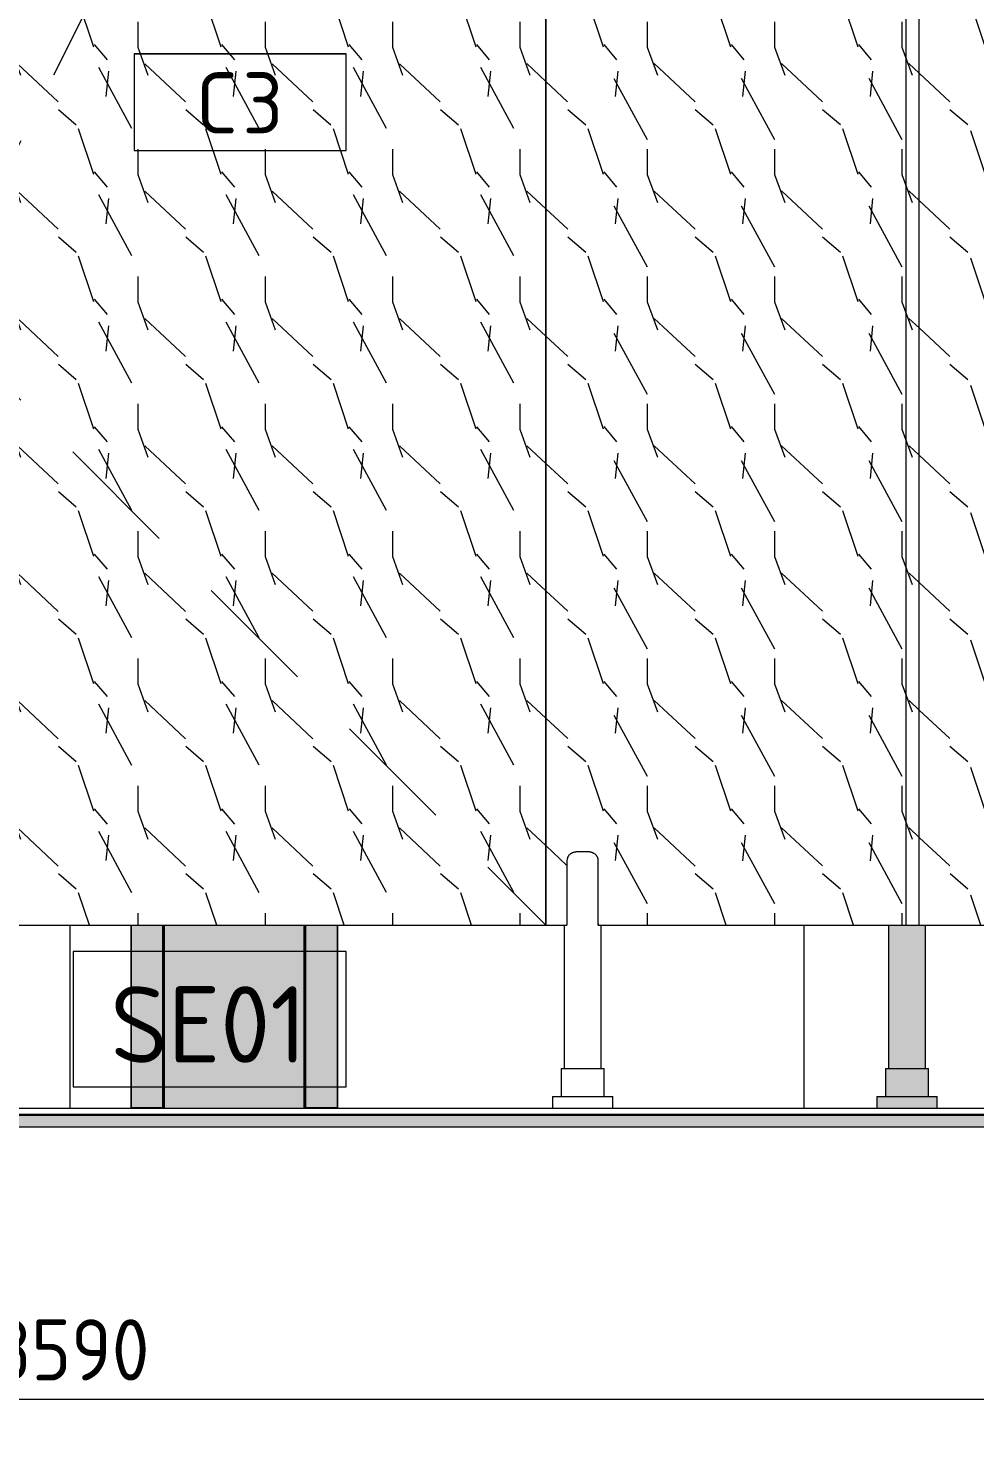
# Model space of a CAD drawing. Header units: millimetres. Extents: x 62702 to 101096, y -2454 to 12271.
# Drawn here: x 87060 to 87834, y 8132 to 9283 of the extents above; entities that cross this region are included whole.
import ezdxf

# ---------------------------------------------------------------- set-up
doc = ezdxf.new("R2010")
doc.units = ezdxf.units.MM
doc.linetypes.add('200_ШТРИХ__ш1_п0_6_', pattern=[160, 100, -60])
for name, color, linetype, lineweight in [('A-ANNO-DIMS', 7, 'Continuous', 9), ('A-ANNO-DIMS-25', 7, 'Continuous', 9), ('A-DOOR-2', 7, '200_ШТРИХ__ш1_п0_6_', 9), ('A-FLOR', 7, 'Continuous', 9), ('A-GENM-IDEN', 7, 'Continuous', 9), ('A-WALL-PATT', 7, 'Continuous', 9), ('P-SANR-FIXT', 7, 'Continuous', 9), ('P-SANR-FIXT-IDEN', 7, 'Continuous', 9)]:
    doc.layers.add(name, color=color, linetype=linetype, lineweight=lineweight)
for name, color, linetype, lineweight, true_color in [('A-FLOR-1', 7, 'Continuous', 9, 0x787878), ('A-FLOR-FNSH-2', 7, 'Continuous', 30, 0x3c3c3c), ('A-GENM', 7, 'Continuous', 9, 0x260000)]:
    doc.layers.add(name, color=color, linetype=linetype, lineweight=lineweight, true_color=true_color)
doc.layers.add('P-SANR-FIXT-2', color=7, linetype='Continuous', lineweight=9, transparency=0.7)
doc.styles.add('GOST Common_5', font='GOST_Common.ttf', dxfattribs={"height": 50})
doc.styles.add('GOST Common_7', font='GOST_Common.ttf', dxfattribs={"height": 62.5})
doc.styles.add('ISOCPEUR_3', font='isocpeur.ttf', dxfattribs={"width": 0.9, "height": 50})
doc.dimstyles.new('ISO-2_0_0_9К_Средний_округл2', dxfattribs={"dimscale": 304.8, "dimtxt": 49.799059, "dimasz": 0.123031, "dimexe": 0.098425, "dimexo": 0, "dimgap": 0, "dimtad": 1, "dimdec": 0, "dimrnd": 10, "dimzin": 0, "dimdsep": 46, "dimtxsty": 'ISOCPEUR_3', "dimblk1": 'OBLIQUE', "dimblk2": 'OBLIQUE', "dimsah": 1, "dimcen": 0.09, "dimdle": 0.098425, "dimazin": 0, "dimtfac": 1, "dimtdec": 4, "dimtix": 1, "dimtmove": 0, "dimatfit": 3, "dimfxl": 1, "dimtvp": 1, "dimtolj": 1, "dimtzin": 0, "dimarcsym": 2})

# ---------------------------------------------------------------- blocks, each defined once
blk = doc.blocks.new('131_Сантехническая перегородка_Дверь - СД-1-30819167-Развертка 3_10-2')
at = {"layer": 'A-GENM'}
h = blk.add_hatch(dxfattribs=at)
h.set_pattern_fill('FP_19', color=256, style=0, pattern_type=2)
h.set_pattern_definition([(108.435, (-7223.622, 0), (-104.125135, 208.25044), [39.513, -289.76]), (139.399, (-7236.117, 37.485), (-624.752851, 520.62186), [19.2, -940.786]), (136.848, (-7146.57, 49.98), (-1561.885053, 1457.7390814), [45.673, -2237.967]), (109.983, (-7179.89, 81.218), (-312.3734825, 833.000664), [24.375, -1194.377]), (90, (-7188.22, 0), (-104.125, 104.125), [20.825, -83.3]), (118.443, (-7188.22, 20.825), (728.8768032, -1353.6246336), [56.841, -2785.218]), (84.289, (-7215.292, 70.805), (-104.131824, -937.124192), [20.929, -1025.515]), (129.806, (-7213.21, 91.63), (416.50377, -520.62198), [16.265, -796.977])])
h.paths.add_polyline_path([(-2045.2, 8550), (-1545.2, 8550), (-1545.2, 10050), (-2045.2, 10050), (-2045.2, 8567.1)])
h.paths.add_polyline_path([(-1995.2, 9030), (-2000.4, 9030.7), (-2005.2, 9032.7), (-2009.8, 9036.5), (-2012.5, 9040), (-2014.5, 9044.8), (-2015.2, 9050), (-2014.5, 9055.2), (-2012.5, 9060), (-2009.3, 9064.1), (-2005.2, 9067.3), (-2000.4, 9069.3), (-1995.2, 9070), (-1990, 9069.3), (-1985.2, 9067.3), (-1981, 9064.1), (-1977.9, 9060), (-1975.9, 9055.2), (-1975.2, 9050), (-1975.9, 9044.8), (-1977.9, 9040), (-1981, 9035.9), (-1985.2, 9032.7), (-1990, 9030.7)])
h = blk.add_hatch(dxfattribs=at)
h.set_pattern_fill('FP_21', color=256, style=0, pattern_type=2)
h.set_pattern_definition([(108.435, (-7223.622, 0), (-104.125135, 208.25044), [39.513, -289.76]), (139.399, (-7236.117, 37.485), (-624.752851, 520.62186), [19.2, -940.786]), (136.848, (-7146.57, 49.98), (-1561.885053, 1457.7390814), [45.673, -2237.967]), (109.983, (-7179.89, 81.217), (-312.3734825, 833.000664), [24.375, -1194.377]), (90, (-7188.22, 0), (-104.125, 104.125), [20.825, -83.3]), (118.443, (-7188.22, 20.825), (728.8763269, -1353.6237543), [56.841, -2785.217]), (84.289, (-7215.292, 70.805), (-104.131824, -937.124192), [20.929, -1025.515]), (129.806, (-7213.21, 91.63), (416.50377, -520.62198), [16.265, -796.977])])
h.paths.add_polyline_path([(-1545.2, 8550), (-1528, 8550), (-1528, 8602.9), (-1526.9, 8606.4), (-1523.9, 8608.8), (-1519.6, 8609.9), (-1512.3, 8609.9), (-1509.3, 8609.7), (-1506, 8608.6), (-1503.5, 8606.4), (-1502.4, 8602.9), (-1502.4, 8550), (-1240, 8550), (-1240, 10050), (-1545.2, 10050), (-1545.2, 8627.8)])
at = {"layer": 'A-DOOR-2'}
for p, q in [((-1545.2, 10050), (-2045.2, 9050)), ((-2045.2, 9050), (-1545.2, 8550))]:
    blk.add_line(p, q, dxfattribs=at)
at = {"layer": 'A-GENM'}
for p, q in [((-1545.2, 8550), (-1545.2, 10050)), ((-1545.2, 10050), (-1545.2, 8550)), ((-1240, 8550), (-1240, 10050)), ((-1528, 8602.9), (-1528, 8550)), ((-1502.4, 8550), (-1502.4, 8602.9)), ((-2045.2, 8550), (-1545.2, 8550)), ((-1545.2, 8550), (-1528, 8550)), ((-1530.3, 8550), (-1530.3, 8432.9)), ((-1502.4, 8550), (-1240, 8550)), ((-1500.1, 8432.9), (-1500.1, 8550)), ((-1532.8, 8432.9), (-1532.8, 8410)), ((-1532.8, 8432.9), (-1497.6, 8432.9)), ((-1497.6, 8410), (-1497.6, 8432.9)), ((-1539.8, 8410), (-1539.8, 8400)), ((-1539.8, 8410), (-1490.6, 8410)), ((-1490.6, 8400), (-1490.6, 8410))]:
    blk.add_line(p, q, dxfattribs=at)
blk.add_open_spline([(-1502.4, 8602.9), (-1502.5, 8603.6), (-1502.6, 8604.5), (-1503, 8605.5), (-1503.3, 8606), (-1503.5, 8606.4), (-1503.7, 8606.7), (-1504.1, 8607.2), (-1504.7, 8607.7), (-1505.3, 8608.2), (-1505.8, 8608.5), (-1506.2, 8608.7), (-1506.6, 8608.9), (-1507.2, 8609.2), (-1507.9, 8609.4), (-1508.6, 8609.6), (-1509.2, 8609.7), (-1509.5, 8609.8), (-1509.7, 8609.8), (-1509.9, 8609.8), (-1510.2, 8609.9), (-1510.8, 8609.9), (-1511.5, 8610), (-1512.3, 8610), (-1512.9, 8610), (-1513.3, 8610), (-1513.8, 8610), (-1514.3, 8610), (-1515, 8610), (-1515.7, 8610), (-1516.3, 8610), (-1516.7, 8610), (-1517.2, 8610), (-1517.8, 8610), (-1518.6, 8610), (-1519.4, 8609.9), (-1520, 8609.9), (-1520.3, 8609.9), (-1520.5, 8609.8), (-1520.8, 8609.8), (-1521.1, 8609.7), (-1521.6, 8609.6), (-1522.4, 8609.4), (-1523.2, 8609.2), (-1523.7, 8609), (-1524, 8608.9), (-1524.2, 8608.7), (-1524.6, 8608.5), (-1525.1, 8608.2), (-1525.7, 8607.7), (-1526.4, 8607.1), (-1526.8, 8606.5), (-1527.1, 8606), (-1527.4, 8605.5), (-1527.8, 8604.5), (-1527.9, 8603.6), (-1528, 8602.9)], degree=3, knots=[-1, -1, -1, -1, -0.944444, -0.916667, -0.902778, -0.888889, -0.875, -0.861111, -0.833333, -0.805556, -0.791667, -0.777778, -0.763889, -0.75, -0.722222, -0.694444, -0.680556, -0.673611, -0.666667, -0.659722, -0.652778, -0.638889, -0.611111, -0.583333, -0.569444, -0.555556, -0.541667, -0.527778, -0.5, -0.472222, -0.458333, -0.444444, -0.430556, -0.416667, -0.388889, -0.361111, -0.347222, -0.340278, -0.333333, -0.326389, -0.319444, -0.305556, -0.277778, -0.25, -0.236111, -0.229167, -0.222222, -0.208333, -0.194444, -0.166667, -0.138889, -0.111111, -0.097222, -0.083333, -0.055556, 0, 0, 0, 0], dxfattribs=at)
blk = doc.blocks.new('131_Сантехническая перегородка_Дверь_сдвиг_ - СД-1-30823593-Развертка 3_10-2')
at = {"layer": 'A-GENM'}
h = blk.add_hatch(dxfattribs=at)
h.set_pattern_fill('FP_23', color=256, style=0, pattern_type=2)
h.set_pattern_definition([(108.435, (-7223.622, 0), (-104.125135, 208.25044), [39.513, -289.759]), (139.399, (-7236.117, 37.485), (-624.752851, 520.62186), [19.2, -940.786]), (136.848, (-7146.57, 49.98), (-1561.885053, 1457.7390814), [45.673, -2237.967]), (109.983, (-7179.89, 81.217), (-312.3734825, 833.000664), [24.375, -1194.377]), (90, (-7188.22, 0), (-104.125, 104.125), [20.825, -83.3]), (118.443, (-7188.22, 20.825), (728.8763269, -1353.6237543), [56.841, -2785.217]), (84.289, (-7215.292, 70.805), (-104.131824, -937.124192), [20.929, -1025.515]), (129.806, (-7213.21, 91.63), (416.50377, -520.62198), [16.265, -796.977])])
h.paths.add_polyline_path([(-1240, 8550), (-1140.4, 8550), (-1140.4, 8602.9), (-1139.3, 8606.4), (-1136.4, 8608.8), (-1133.1, 8609.8), (-1125.3, 8610), (-1121.9, 8609.7), (-1118.7, 8608.7), (-1115.9, 8606.4), (-1114.9, 8602.9), (-1114.9, 8550), (-1051, 8550), (-1051, 10050), (-1240, 10050), (-1240, 8567.1)])
for p, q in [((-1251, 10050), (-1251, 8550)), ((-1251, 8550), (-1140.4, 8550))]:
    blk.add_line(p, q, dxfattribs=at)
blk = doc.blocks.new('131_Сантехническая перегородка - СП-4-29831414-Развертка 3_10-2')
at = {"layer": 'A-GENM'}
for points in [[(-1265.1, 8432.9), (-1250, 8432.9), (-1250, 8550), (-1265.1, 8550), (-1265.1, 8445.7)], [(-1242, 8432.9), (-1234.9, 8432.9), (-1235.1, 8550), (-1250, 8550), (-1250, 8432.9), (-1243.3, 8432.9)], [(-1267.6, 8410), (-1250, 8410), (-1250, 8432.9), (-1267.6, 8432.9), (-1267.6, 8415.3)], [(-1237.6, 8410), (-1232.4, 8410), (-1232.4, 8432.9), (-1250, 8432.9), (-1250, 8410), (-1240.4, 8410)], [(-1257.6, 8400), (-1250, 8400.2), (-1250, 8410), (-1274.6, 8410), (-1274.6, 8400), (-1264.5, 8400)], [(-1226.6, 8400), (-1225.4, 8400.2), (-1225.4, 8410), (-1250, 8410), (-1250, 8400), (-1230.1, 8400)]]:
    blk.add_hatch(color=256, dxfattribs=at).paths.add_polyline_path(points)
for p, q in [((-1265.1, 8550), (-1265.1, 8432.9)), ((-1234.9, 8432.9), (-1234.9, 8550)), ((-1267.6, 8432.9), (-1267.6, 8410)), ((-1267.6, 8432.9), (-1250, 8432.9)), ((-1250, 8432.9), (-1232.4, 8432.9)), ((-1232.4, 8410), (-1232.4, 8432.9)), ((-1274.6, 8410), (-1274.6, 8400)), ((-1274.6, 8410), (-1250, 8410)), ((-1250, 8410), (-1225.4, 8410)), ((-1225.4, 8400), (-1225.4, 8410))]:
    blk.add_line(p, q, dxfattribs=at)
blk = doc.blocks.new('WC Seat_2 with Cistern-Wall Based - 640 x 360mm-30580118-Развертка 3_10-2')
at = {"layer": 'P-SANR-FIXT-2'}
for points in [[(-1884.4, 8400.7), (-1857.2, 8400.7), (-1857.2, 8550), (-1884.4, 8550), (-1884.4, 8445.7)], [(-1854.2, 8400), (-1715.6, 8400), (-1715.6, 8400.7), (-1742.8, 8400.7), (-1742.8, 8550), (-1857.2, 8550), (-1857.2, 8400.7), (-1884.4, 8400.7), (-1884.4, 8400), (-1857.2, 8400)], [(-1715.6, 8400.7), (-1715.6, 8550), (-1742.8, 8550), (-1742.8, 8400.7), (-1716.9, 8400.7)]]:
    blk.add_hatch(color=256, dxfattribs=at).paths.add_polyline_path(points)
at = {"layer": 'P-SANR-FIXT'}
for p, q in [((-1884.4, 8550), (-1884.4, 8400.7)), ((-1884.4, 8400.7), (-1884.4, 8550)), ((-1884.4, 8550), (-1884.4, 8400)), ((-1884.4, 8400), (-1884.4, 8550)), ((-1858.4, 8400), (-1858.4, 8550)), ((-1858.4, 8550), (-1858.4, 8400)), ((-1857.2, 8400.7), (-1857.2, 8550)), ((-1857.2, 8550), (-1857.2, 8400.7)), ((-1742.8, 8550), (-1742.8, 8400.7)), ((-1742.8, 8400.7), (-1742.8, 8550)), ((-1741.6, 8400), (-1741.6, 8550)), ((-1715.6, 8400.7), (-1715.6, 8550)), ((-1715.6, 8550), (-1715.6, 8400.7)), ((-1715.6, 8400), (-1715.6, 8550)), ((-1715.6, 8550), (-1715.6, 8400)), ((-1884.4, 8400.7), (-1883.1, 8400.7)), ((-1883.1, 8400.7), (-1884.4, 8400.7)), ((-1883.1, 8400.7), (-1879.3, 8400.7)), ((-1879.3, 8400.7), (-1883.1, 8400.7)), ((-1879.2, 8400.7), (-1873, 8400.7)), ((-1873, 8400.7), (-1879.2, 8400.7)), ((-1873, 8400.7), (-1864.6, 8400.7)), ((-1864.6, 8400.7), (-1873, 8400.7)), ((-1864.5, 8400.7), (-1857.2, 8400.7)), ((-1857.2, 8400.7), (-1864.5, 8400.7)), ((-1742.8, 8400.7), (-1735.3, 8400.7)), ((-1735.3, 8400.7), (-1742.8, 8400.7)), ((-1735.3, 8400.7), (-1726.9, 8400.7)), ((-1726.9, 8400.7), (-1735.3, 8400.7)), ((-1726.9, 8400.7), (-1720.7, 8400.7)), ((-1720.7, 8400.7), (-1726.9, 8400.7)), ((-1720.7, 8400.7), (-1716.9, 8400.7)), ((-1716.9, 8400.7), (-1720.7, 8400.7)), ((-1716.9, 8400.7), (-1715.6, 8400.7)), ((-1715.6, 8400.7), (-1716.9, 8400.7))]:
    blk.add_line(p, q, dxfattribs=at)
blk = doc.blocks.new('DIMBLOCK17-Развертка 3_10-2')
at = {"layer": 'A-ANNO-DIMS-25'}
for p, q in [((88888.3, 10200), (88888.3, 8132.4)), ((88888.3, 8162.4), (88888.3, 10200)), ((85299.3, 8400), (85299.3, 8132.4)), ((85299.3, 8162.4), (85299.3, 8400)), ((85299.3, 8162.4), (88918.3, 8162.4))]:
    blk.add_line(p, q, dxfattribs=at)
at = {"layer": 'A-ANNO-DIMS-25', "lineweight": 20}
for p, q in [((85299.3, 8162.4), (85318.1, 8181.2)), ((88888.3, 8162.4), (88907.1, 8181.2)), ((85299.3, 8162.4), (85280.6, 8143.7)), ((88888.3, 8162.4), (88869.6, 8143.7))]:
    blk.add_line(p, q, dxfattribs=at)
at = {"layer": 'A-ANNO-DIMS-25', "color": 0, "insert": (87030.6, 8227.7), "char_height": 50, "width": 151.696, "attachment_point": 1, "line_spacing_factor": 1.149209, "style": 'ISOCPEUR_3'}
blk.add_mtext('3590', dxfattribs=at)
blk = doc.blocks.new('_Oblique')
at = {"color": 0, "linetype": 'ByBlock', "lineweight": -2}
blk.add_line((-0.5, -0.5), (0.5, 0.5), dxfattribs=at)
blk = doc.blocks.new('Mark Reiling - Mark Reiling-26174330-Развертка 3_10-2')
at = {"layer": 'A-GENM-IDEN'}
for p, q in [((-3125.7, 9262.3), (-3125.7, 9183.4)), ((-3125.7, 9262.3), (-2952.3, 9262.3)), ((-2952.3, 9262.3), (-3125.7, 9262.3)), ((-3125.7, 9262.3), (-3125.7, 9183.4)), ((-2952.3, 9183.4), (-2952.3, 9262.3)), ((-2952.3, 9183.4), (-2952.3, 9262.3)), ((-3125.7, 9183.4), (-2952.3, 9183.4)), ((-3125.7, 9183.4), (-2952.3, 9183.4))]:
    blk.add_line(p, q, dxfattribs=at)
blk = doc.blocks.new('М_сантехническая_рамка1 - В рамке-30590747-Развертка 3_10-2')
at = {"layer": 'P-SANR-FIXT-IDEN'}
for p, q in [((-6230.2, 9267.7), (-6453.5, 9267.7)), ((-6453.5, 9267.7), (-6453.5, 9157.3)), ((-6230.2, 9157.3), (-6230.2, 9267.7)), ((-6453.5, 9157.3), (-6230.2, 9157.3))]:
    blk.add_line(p, q, dxfattribs=at)

msp = doc.modelspace()

# ---------------------------------------------------------------- hatches: boundary and pattern name
at = {"layer": 'A-FLOR-1'}
h = msp.add_hatch(dxfattribs=at)
h.set_pattern_fill('FP_14', color=256, style=0, pattern_type=2)
h.set_pattern_definition([(45, (81777.613, 0), (-18.85854, 18.85854), [26.67, -4.445, 0.889, -4.445]), (45, (81777.613, 18.847), (-18.85854, 18.85854), []), (50, (81777.613, 0), (31.882273, -2.78904), [3.334, -36.671]), (355, (81777.613, 0), (-6.16744, 33.43476), [2.667, -29.337]), (100.451, (81780.27, -0.232), (25.71478, 30.64491), [2.833, -31.166]), (46.184, (81777.613, 8.89), (47.43861, -7.35742), [5.001, -55.007]), (96.636, (81781.567, 8.277), (41.54552, 43.30015), [4.25, -46.749]), (351.184, (81777.613, 8.89), (41.54594, 43.29915), [4.001, -44.006]), (21, (81782.058, 6.667), (26.53271, -17.896184), [3.334, -36.671]), (326, (81782.058, 6.667), (10.81533, 32.23273), [2.667, -29.337]), (71.451, (81784.27, 5.176), (37.3476, 14.33587), [2.833, -31.166]), (37.5, (81777.613, 0), (0.540908, 14.797043), [0.8382, -28.143, 0.8382, -28.943, -29.448]), (37.5, (81777.613, 0), (0.540908, 14.797043), [-58.763, 0.8382, -28.61]), (7.5, (81777.613, 0), (11.693745, 17.531323), [0.8382, -16.142, 0.8382, -27.476, -11.224]), (7.5, (81777.613, 0), (11.693745, 17.531323), [-45.295, 0.8382, -10.385]), (327.5, (81767.701, 0), (23.728552, -1.002312), [0.8382, -10.274, 0.8382, -33.833, -46.006]), (327.5, (81767.701, 0), (23.728552, -1.002312), [-45.783, 0.8382, -45.168]), (317.5, (81763.256, 0), (25.92281, 4.44989), [0.8382, -13.608, 0.8382, -22.187, -32.671]), (317.5, (81763.256, 0), (25.92281, 4.44989), [-37.471, 0.8382, -31.833])])
h.paths.add_polyline_path([(88790.4, 8385), (88908.6, 8385), (88908.3, 8395), (81760.6, 8395), (81723.2, 8385), (88731.4, 8385)])
h.paths.add_polyline_path([(81348.3, 8385), (81644.1, 8385), (81644.1, 8395), (81348.2, 8395), (81348.2, 8385)])
at = {"layer": 'A-WALL-PATT'}
h = msp.add_hatch(dxfattribs=at)
h.set_pattern_fill('FP_18', color=256, style=0, pattern_type=2)
h.set_pattern_definition([(90, (85293.8, 8400), (-600, 4e-14), []), (180, (85293.8, 8400), (-7e-14, -600), [])])
h.paths.add_polyline_path([(88652.7, 8400), (88652.7, 8410), (88659.7, 8410), (88659.7, 8432.9), (88662.2, 8432.9), (88662.2, 8550), (88613.3, 8550), (88613.3, 8500), (88597.3, 8500), (88597.3, 8550), (88412.2, 8550), (88412.2, 8400), (88613.3, 8400)])
h.paths.add_polyline_path([(87550.1, 8400), (87753.7, 8400), (87753.7, 8410), (87760.7, 8410), (87760.7, 8432.9), (87763.2, 8432.9), (87763.2, 8550), (87528.2, 8550), (87528.2, 8432.9), (87530.7, 8432.9), (87530.7, 8410), (87537.7, 8410), (87537.7, 8400)])
h.paths.add_polyline_path([(86073.4, 8400), (86244.7, 8400), (86244.7, 8410), (86251.7, 8410), (86251.7, 8432.9), (86254.2, 8432.9), (86254.2, 8550), (86022.7, 8550), (86022.7, 8400)])
h.paths.add_polyline_path([(85600.9, 8400), (85684.7, 8400), (85684.7, 8410), (85691.7, 8410), (85691.7, 8432.9), (85694.2, 8432.9), (85694.2, 8550), (85299.3, 8550), (85299.3, 8400)])
h.paths.add_polyline_path([(87802.9, 8400), (87863.3, 8400), (87871.9, 8550), (87793.4, 8550), (87793.4, 8432.9), (87795.9, 8432.9), (87795.9, 8410), (87802.9, 8410), (87802.9, 8400.2)])
h.paths.add_polyline_path([(87488.5, 8400), (87488.5, 8410), (87495.6, 8410), (87495.6, 8432.9), (87498.1, 8432.9), (87498.1, 8550), (87312.7, 8550), (87312.7, 8400)])
h.paths.add_polyline_path([(87143.9, 8400), (87143.9, 8550), (86968.2, 8550), (86968.2, 8488.9), (86973, 8410), (86977.7, 8410), (86977.7, 8400), (87136.6, 8400)])
h.paths.add_polyline_path([(88073.3, 8400), (88243.4, 8400), (88243.4, 8550), (88064.8, 8550), (88068.9, 8476), (88072.4, 8415.3)])
h.paths.add_polyline_path([(85733.9, 8400), (85853.9, 8400), (85853.9, 8550), (85724.4, 8550), (85724.4, 8432.9), (85726.9, 8432.9), (85726.9, 8410), (85733.9, 8410)])
h.paths.add_polyline_path([(86293.9, 8400), (86303.3, 8400), (86311.9, 8550), (86284.4, 8550), (86284.4, 8432.9), (86286.9, 8432.9), (86286.9, 8410), (86293.9, 8410), (86293.9, 8406.9)])
h.paths.add_polyline_path([(86763.3, 8400), (86771.9, 8550), (86693.4, 8550), (86693.6, 8432.9), (86695.9, 8432.9), (86695.9, 8410), (86702.9, 8410), (86702.9, 8400), (86753, 8400)])
h.paths.add_polyline_path([(88701.9, 8400), (88877.3, 8400), (88877.3, 8550), (88864.3, 8550), (88864.3, 8530), (88846.3, 8530), (88846.3, 8547.5), (88782.3, 8547.5), (88782.3, 8530), (88764.3, 8530), (88764.3, 8547.5), (88718.3, 8547.5), (88718.3, 8530), (88700.3, 8530), (88700.3, 8550), (88692.4, 8550), (88692.4, 8432.9), (88694.9, 8432.9), (88694.9, 8410), (88701.9, 8410)])
h.paths.add_polyline_path([(86653.7, 8400), (86653.7, 8410), (86660.7, 8410), (86660.7, 8432.9), (86663.2, 8432.9), (86663.2, 8550), (86504.8, 8550), (86508.2, 8488.9), (86513.3, 8400), (86546, 8400)])
h.paths.add_polyline_path([(86686.3, 10050), (88877.3, 10050), (88877.3, 10200), (85299.3, 10200), (85299.3, 10050), (86679.3, 10050)])

# ---------------------------------------------------------------- linework, layer by layer
at = {"layer": 'A-FLOR'}
for p, q in [((88877.3, 8400), (81779.3, 8400)), ((81723.3, 8385), (88888.3, 8385))]:
    msp.add_line(p, q, dxfattribs=at)
at = {"layer": 'A-FLOR-FNSH-2'}
msp.add_line((88908.6, 8395), (81760.6, 8395), dxfattribs=at)

# ---------------------------------------------------------------- block references
at = {"layer": 'A-GENM'}
for name in ['131_Сантехническая перегородка_Дверь - СД-1-30819167-Развертка 3_10-2', '131_Сантехническая перегородка_Дверь_сдвиг_ - СД-1-30823593-Развертка 3_10-2', '131_Сантехническая перегородка - СП-4-29831414-Развертка 3_10-2']:
    msp.add_blockref(name, (89028.3, 0), dxfattribs=at)
at = {"layer": 'A-GENM-IDEN'}
msp.add_blockref('Mark Reiling - Mark Reiling-26174330-Развертка 3_10-2', (90272.1, 0), dxfattribs=at)
at = {"layer": 'P-SANR-FIXT'}
msp.add_blockref('WC Seat_2 with Cistern-Wall Based - 640 x 360mm-30580118-Развертка 3_10-2', (89028.3, 0), dxfattribs=at)
at = {"layer": 'P-SANR-FIXT-IDEN'}
msp.add_blockref('М_сантехническая_рамка1 - В рамке-30590747-Развертка 3_10-2', (93550.1, -739.4), dxfattribs=at)

# ---------------------------------------------------------------- texts
at = {"layer": 'A-GENM-IDEN', "char_height": 50, "attachment_point": 1, "style": 'GOST Common_5'}
for s, insert, width in [('\\fGOST Common|b0|i0|c204|p34|;С', (87198.5, 9247.3), 44.093), ('\\fGOST Common|b0|i0|c204|p34|;3', (87234.9, 9247.3), 42.089)]:
    msp.add_mtext(s, dxfattribs=dict(at, insert=insert, width=width))
at = {"layer": 'P-SANR-FIXT-IDEN', "insert": (87127, 8500), "char_height": 62.5, "width": 206.435, "attachment_point": 1, "style": 'GOST Common_7'}
msp.add_mtext('SE01', dxfattribs=at)

# ---------------------------------------------------------------- dimensions: what is measured, and where the dimension line sits
at = {"layer": 'A-ANNO-DIMS'}
dim = msp.add_linear_dim(base=(88888.3, 8162.4), p1=(85299.3, 8400), p2=(88888.3, 10200), dimstyle='ISO-2_0_0_9К_Средний_округл2', override={"dimpost": '<>', "dimfxl": 4015.086674}, dxfattribs=at)
dim.commit()
dim.dimension.update_dxf_attribs({"geometry": 'DIMBLOCK17-Развертка 3_10-2', "text_midpoint": (87093.8, 8187.4)})

doc.saveas('drawing.dxf')
